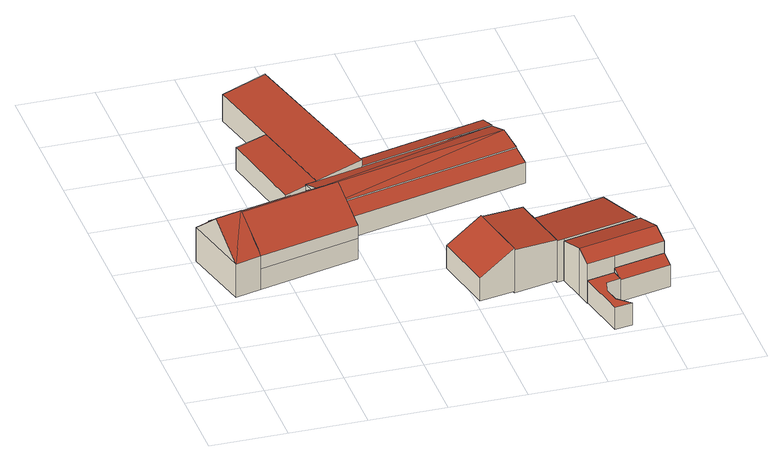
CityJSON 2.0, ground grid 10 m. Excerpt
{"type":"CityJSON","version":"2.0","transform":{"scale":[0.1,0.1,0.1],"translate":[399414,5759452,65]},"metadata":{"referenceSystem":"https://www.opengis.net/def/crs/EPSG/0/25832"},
"CityObjects":{
"building1":{"type":"Building","attributes":{"Gemeindeschluessel":"05515000","Geometrietyp2DReferenz":"3000","function":"31001_2700"},"children":["building1-1","building1-2","building1-3"]},
"building1-1":{"type":"BuildingPart","attributes":{"roofType":"3100","measuredHeight":4.67},"parents":["building1"],"geometry":[{"type":"Solid","lod":"2","boundaries":[[[[0,1,2,3,4]],[[5,6,7,8,9]],[[4,3,6,5]],[[5,10,4]],[[0,4,10]],[[10,11,0]],[[11,10,5]],[[5,9,12,11]],[[2,7,6,3]],[[13,9,8]],[[7,2,1,8]],[[1,0,13,8]],[[12,9,13]],[[11,12,13,0]]]],"semantics":{"surfaces":[{"type":"WallSurface"},{"type":"RoofSurface"},{"type":"GroundSurface"},{"type":"ClosureSurface"}],"values":[[0,0,0,0,1,1,1,1,2,0,3,3,0,3]]}}]},
"building1-2":{"type":"BuildingPart","attributes":{"roofType":"3100","measuredHeight":8.38},"parents":["building1"],"geometry":[{"type":"Solid","lod":"2","boundaries":[[[[14,15,16,17]],[[18,19,15,14]],[[8,7,19,18]],[[20,21,2,1]],[[22,23,21,20]],[[24,25,23,22]],[[26,27,28,29,30]],[[14,31,32,27,26,33,12,13,8,18]],[[0,33,26,20,1]],[[26,30,22,20]],[[34,31,14,17]],[[30,29,24,22]],[[16,15,19,7,2,21,23,25]],[[25,24,17,16]],[[7,8,1,2]],[[0,11,12,33]],[[0,1,8,13]],[[11,0,13,12]],[[32,31,34]],[[29,34,17,24]],[[28,27,32,34,29]]]],"semantics":{"surfaces":[{"type":"WallSurface"},{"type":"RoofSurface"},{"type":"GroundSurface"},{"type":"ClosureSurface"}],"values":[[0,0,0,0,0,0,1,1,0,0,0,0,2,3,3,0,3,3,0,3,3]]}}]},
"building1-3":{"type":"BuildingPart","attributes":{"roofType":"3100","measuredHeight":8.55},"parents":["building1"],"geometry":[{"type":"Solid","lod":"2","boundaries":[[[[35,36,25,24,29]],[[37,38,36,35]],[[34,17,16,38,37]],[[35,39,37]],[[35,29,28,40]],[[40,39,35]],[[39,40,32,34]],[[34,37,39]],[[36,38,16,25]],[[25,16,17,24]],[[17,34,29,24]],[[28,27,32,40]],[[34,32,27,28,29]]]],"semantics":{"surfaces":[{"type":"WallSurface"},{"type":"RoofSurface"},{"type":"GroundSurface"},{"type":"ClosureSurface"}],"values":[[0,0,0,0,1,1,1,1,2,3,3,0,3]]}}]},
"building2":{"type":"Building","attributes":{"Gemeindeschluessel":"05515000","Geometrietyp2DReferenz":"3000","function":"31001_2700","roofType":"2100","measuredHeight":6.16},"geometry":[{"type":"Solid","lod":"2","boundaries":[[[[41,42,43,44]],[[45,46,42,41]],[[47,48,46,45]],[[44,43,48,47]],[[45,41,44,47]],[[42,46,48,43]]]],"semantics":{"surfaces":[{"type":"WallSurface"},{"type":"RoofSurface"},{"type":"GroundSurface"}],"values":[[0,0,0,0,1,2]]}}]},
"building3":{"type":"Building","attributes":{"Gemeindeschluessel":"05515000","Geometrietyp2DReferenz":"3000","function":"51009_1610","roofType":"2100","measuredHeight":3.79},"geometry":[{"type":"Solid","lod":"2","boundaries":[[[[49,50,51,52]],[[53,54,50,49]],[[55,56,54,53]],[[52,51,56,55]],[[53,49,52,55]],[[50,54,56,51]]]],"semantics":{"surfaces":[{"type":"WallSurface"},{"type":"RoofSurface"},{"type":"GroundSurface"}],"values":[[0,0,0,0,1,2]]}}]},
"building4":{"type":"Building","attributes":{"Gemeindeschluessel":"05515000","Geometrietyp2DReferenz":"3000","function":"51009_1610"},"children":["building4-1","building4-2","building4-3"]},
"building4-1":{"type":"BuildingPart","attributes":{"roofType":"2100","measuredHeight":3.82},"parents":["building4"],"geometry":[{"type":"Solid","lod":"2","boundaries":[[[[57,58,59,60]],[[61,62,58,57]],[[60,59,63,64]],[[61,57,60,64]],[[58,62,63,59]],[[63,62,61,64]]]],"semantics":{"surfaces":[{"type":"WallSurface"},{"type":"RoofSurface"},{"type":"GroundSurface"},{"type":"ClosureSurface"}],"values":[[0,0,0,1,2,3]]}}]},
"building4-2":{"type":"BuildingPart","attributes":{"roofType":"2100","measuredHeight":4.75},"parents":["building4"],"geometry":[{"type":"Solid","lod":"2","boundaries":[[[[65,66,67,68]],[[69,64,63,66,65]],[[70,71,62,61,72]],[[68,67,73,74]],[[70,72,69,65,68,74]],[[66,63,62,71,73,67]],[[64,69,72,61]],[[62,63,64,61]],[[73,71,70,74]]]],"semantics":{"surfaces":[{"type":"WallSurface"},{"type":"RoofSurface"},{"type":"GroundSurface"},{"type":"ClosureSurface"}],"values":[[0,0,0,0,1,2,0,3,3]]}}]},
"building4-3":{"type":"BuildingPart","attributes":{"roofType":"2100","measuredHeight":3.73},"parents":["building4"],"geometry":[{"type":"Solid","lod":"2","boundaries":[[[[75,76,71,70]],[[77,78,76,75]],[[74,73,78,77]],[[77,75,70,74]],[[76,78,73,71]],[[73,74,70,71]]]],"semantics":{"surfaces":[{"type":"WallSurface"},{"type":"RoofSurface"},{"type":"GroundSurface"},{"type":"ClosureSurface"}],"values":[[0,0,0,1,2,3]]}}]},
"building5":{"type":"Building","attributes":{"Gemeindeschluessel":"05515000","Geometrietyp2DReferenz":"3000","function":"51009_1610","roofType":"2100","measuredHeight":6.11},"geometry":[{"type":"Solid","lod":"2","boundaries":[[[[79,80,81,82]],[[83,84,80,79]],[[85,86,84,83]],[[82,81,86,85]],[[83,79,82,85]],[[80,84,86,81]]]],"semantics":{"surfaces":[{"type":"WallSurface"},{"type":"RoofSurface"},{"type":"GroundSurface"}],"values":[[0,0,0,0,1,2]]}}]},
"building6":{"type":"Building","attributes":{"Gemeindeschluessel":"05515000","Geometrietyp2DReferenz":"3000","function":"51009_1610","roofType":"1000","measuredHeight":3.13},"geometry":[{"type":"Solid","lod":"2","boundaries":[[[[87,88,89,90]],[[91,92,88,87]],[[93,94,92,91]],[[95,96,94,93]],[[97,98,96,95]],[[99,100,98,97]],[[101,102,100,99]],[[90,89,102,101]],[[99,97,95,93,91,87,90,101]],[[88,92,94,96,98,100,102,89]]]],"semantics":{"surfaces":[{"type":"WallSurface"},{"type":"RoofSurface"},{"type":"GroundSurface"}],"values":[[0,0,0,0,0,0,0,0,1,2]]}}]},
"building7":{"type":"Building","attributes":{"Gemeindeschluessel":"05515000","Geometrietyp2DReferenz":"3000","function":"31001_2700"},"children":["building7-1","building7-2","building7-3"]},
"building7-1":{"type":"BuildingPart","attributes":{"roofType":"2100","measuredHeight":3.92},"parents":["building7"],"geometry":[{"type":"Solid","lod":"2","boundaries":[[[[103,104,105,106]],[[107,108,109,110]],[[106,105,108,107]],[[110,103,106,107]],[[104,109,108,105]],[[104,103,110,109]]]],"semantics":{"surfaces":[{"type":"WallSurface"},{"type":"RoofSurface"},{"type":"GroundSurface"},{"type":"ClosureSurface"}],"values":[[0,0,0,1,2,3]]}}]},
"building7-2":{"type":"BuildingPart","attributes":{"roofType":"3100","measuredHeight":6.74},"parents":["building7"],"geometry":[{"type":"Solid","lod":"2","boundaries":[[[[111,112,113,114]],[[115,116,112,111]],[[117,110,109,116,115]],[[118,119,104,103,120]],[[121,122,119,118]],[[123,124,122,121]],[[118,120,117,115,121]],[[111,114,123,121,115]],[[112,116,109,104,119,122,124,113]],[[103,110,117,120]],[[104,109,110,103]],[[124,123,114,113]]]],"semantics":{"surfaces":[{"type":"WallSurface"},{"type":"RoofSurface"},{"type":"GroundSurface"},{"type":"ClosureSurface"}],"values":[[0,0,0,0,0,0,1,1,2,0,3,3]]}}]},
"building7-3":{"type":"BuildingPart","attributes":{"roofType":"2100","measuredHeight":5.91},"parents":["building7"],"geometry":[{"type":"Solid","lod":"2","boundaries":[[[[124,123,125]],[[126,127,124,125]],[[128,129,127,126]],[[130,131,129,128]],[[132,113,131,130]],[[114,113,132]],[[130,128,126,125,132]],[[127,129,131,113,124]],[[123,114,132,125]],[[124,113,114,123]]]],"semantics":{"surfaces":[{"type":"WallSurface"},{"type":"RoofSurface"},{"type":"GroundSurface"},{"type":"ClosureSurface"}],"values":[[0,0,0,0,0,0,1,2,0,3]]}}]}
},
"vertices":[
[175,312,45],[175,312,36],[175,312,7],[428,373,7],[428,373,45],[414,427,45],[414,427,7],[162,366,7],[162,366,36],[162,366,45],[421,400,54],[168,339,54],[168,342,53],[165,353,45],
[31,334,36],[31,334,7],[38,305,7],[38,305,36],[135,359,36],[135,359,7],[180,290,36],[180,290,7],[191,245,36],[191,245,7],[60,213,36],[60,213,7],[180,290,91],[49,258,91],[59,219,60],[60,213,54],[191,245,54],[38,305,57],[44,281,74],[175,312,75],[38,305,54],
[26,204,54],[26,204,7],[4,297,54],[4,297,7],[15,250,93],[49,259,93],
[332,202,69],[332,202,8],[286,193,8],[286,193,40],[349,119,69],[349,119,8],[303,110,40],[303,110,8],
[175,312,44],[175,312,6],[180,290,6],[180,290,35],[428,373,44],[428,373,6],[433,352,35],[433,352,6],
[414,427,46],[414,427,8],[410,451,8],[410,451,40],[238,384,46],[238,384,8],[232,407,8],[232,407,40],
[183,602,55],[183,602,8],[125,588,8],[125,588,45],[232,407,55],[177,369,45],[177,369,8],[238,384,55],[149,487,8],[149,487,45],
[135,359,38],[135,359,8],[109,478,39],[109,478,8],
[388,214,63],[388,214,6],[332,202,6],[332,202,67],[406,131,63],[406,131,6],[349,119,67],[349,119,6],
[463,83,36],[463,83,5],[427,75,5],[427,75,36],[466,68,36],[466,68,5],[447,63,36],[447,63,5],[443,47,36],[443,47,5],[447,26,36],[447,26,5],[464,11,36],[464,11,5],[441,7,36],[441,7,5],
[463,83,42],[463,83,3],[466,68,3],[466,68,34],[533,83,34],[533,83,3],[530,98,3],[530,98,42],
[518,156,59],[518,156,3],[513,155,3],[513,155,59],[526,118,70],[526,118,3],[530,98,59],[427,75,59],[427,75,3],[463,83,59],[423,95,70],[423,95,3],[415,133,59],[415,133,3],
[415,133,62],[406,131,62],[406,131,3],[388,214,43],[388,214,3],[496,238,43],[496,238,3],[513,155,62]
]}
